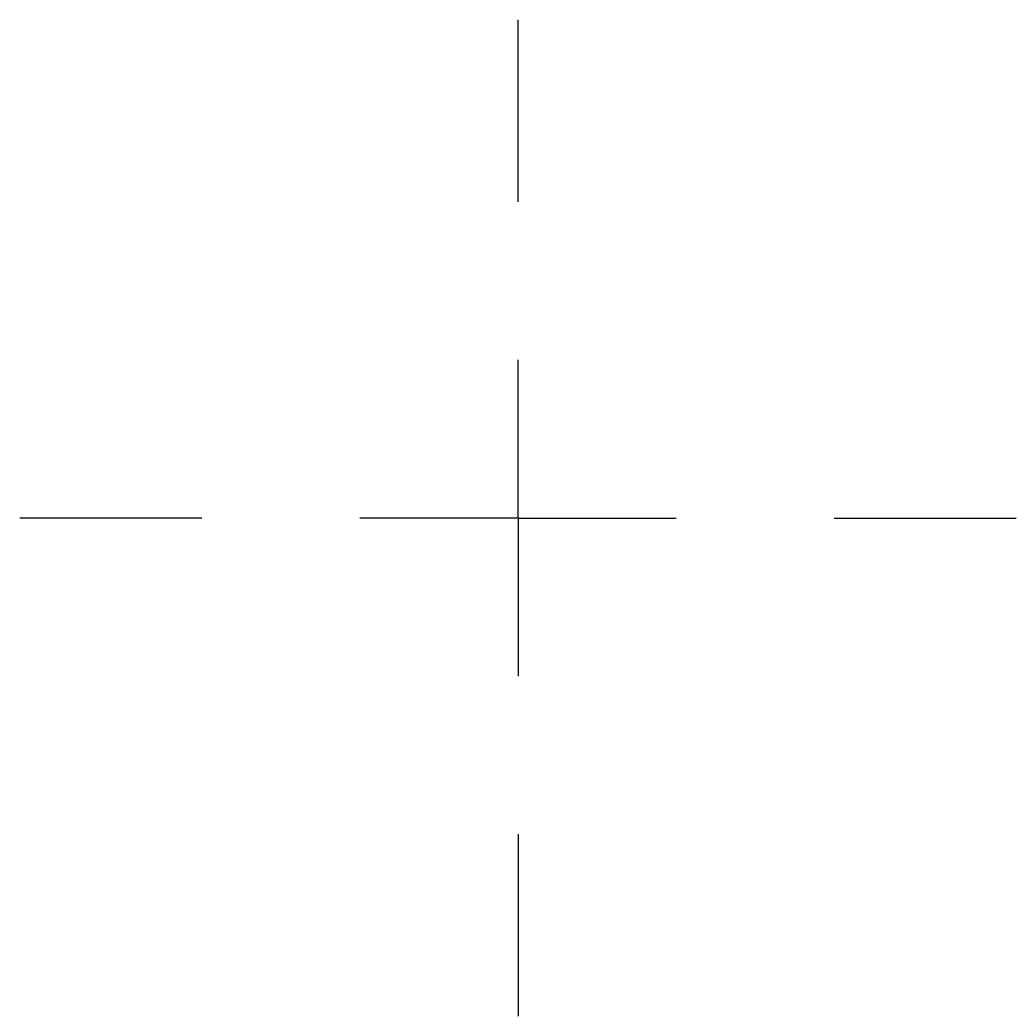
# Model space of a CAD drawing. Header units: millimetres. Extents: x 0 to 15.8, y 0 to 15.8.
import ezdxf

# ---------------------------------------------------------------- set-up
doc = ezdxf.new("R2010")
doc.units = ezdxf.units.MM
doc.layers.add('FORMAT', color=7, linetype='Continuous')

# ---------------------------------------------------------------- blocks, each defined once
blk = doc.blocks.new('SW_CENTERMARKSYMBOL_10')
at = {"layer": 'FORMAT', "color": 0}
for p, q in [((0, 5), (0, 7.875)), ((0, 0), (0, 2.5)), ((-5, 0), (-7.875, 0)), ((0, 0), (-2.5, 0)), ((0, 0), (0, -2.5)), ((0, 0), (2.5, 0)), ((5, 0), (7.875, 0)), ((0, -5), (0, -7.875))]:
    blk.add_line(p, q, dxfattribs=at)

msp = doc.modelspace()

# ---------------------------------------------------------------- block references
msp.add_blockref('SW_CENTERMARKSYMBOL_10', (7.875, 7.875))

doc.saveas('drawing.dxf')
